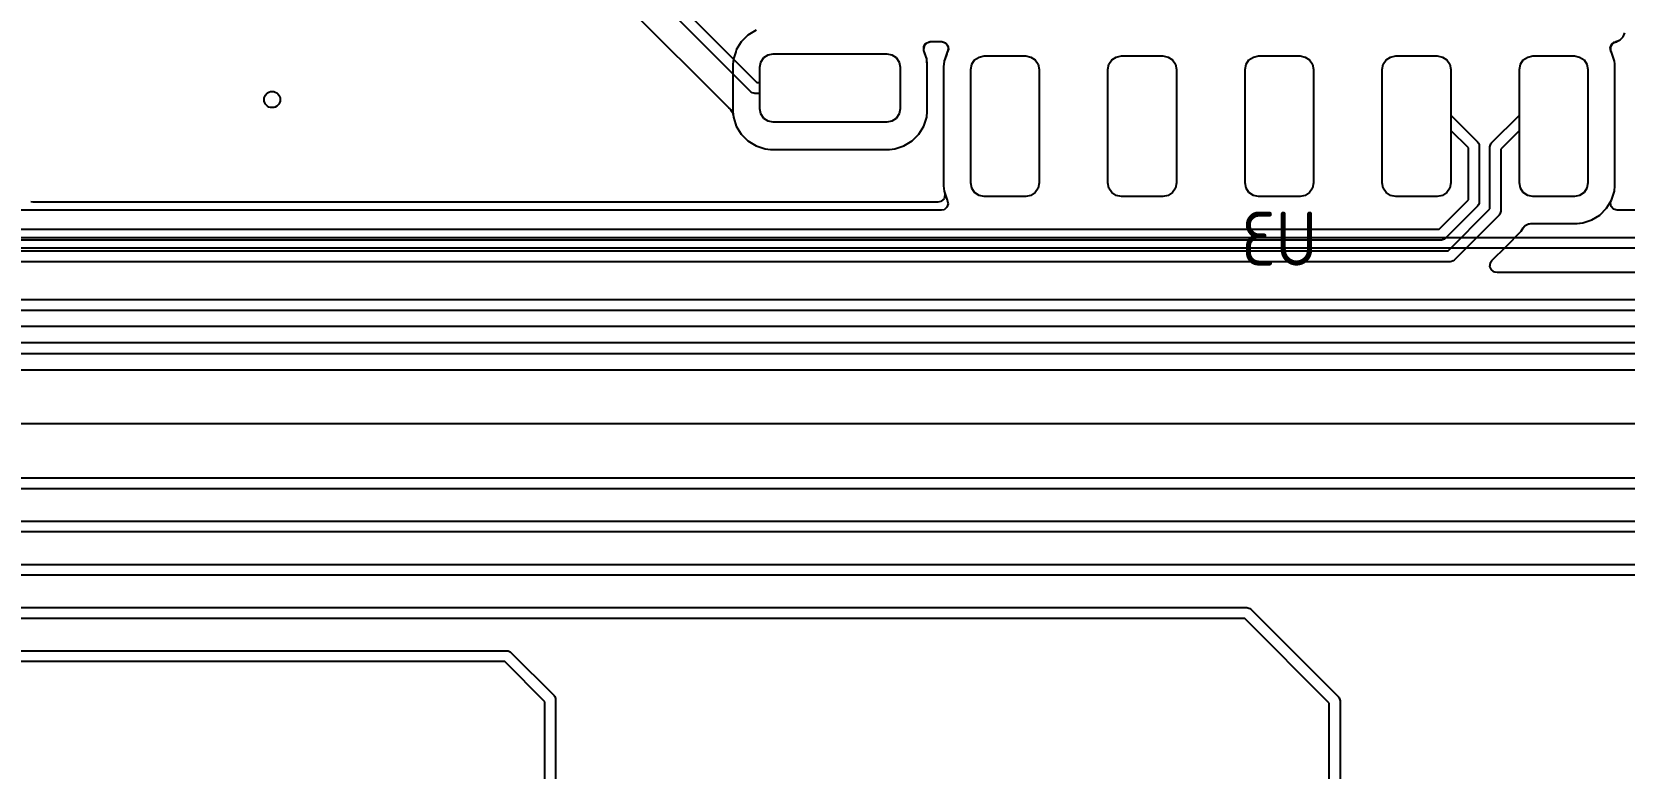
# Model space of a CAD drawing. Header units: millimetres. Extents: x 45 to 545, y -265 to -129.
# Drawn here: x 444.9 to 474.39, y -163.47 to -149.85 of the extents above; entities that cross this region are included whole.
import ezdxf
from ezdxf.enums import TextEntityAlignment as Align

# ---------------------------------------------------------------- set-up
doc = ezdxf.new("R2010")
doc.units = ezdxf.units.MM
for name, color, linetype, true_color in [('B.Cu', 151, 'CONTINUOUS', 0x6fccdb), ('B.Silkscreen', 203, 'CONTINUOUS', 0x8864cb), ('F.Cu', 241, 'CONTINUOUS', 0xe27299)]:
    doc.layers.add(name, color=color, linetype=linetype, true_color=true_color)
doc.styles.add('KICAD', font='isocp.shx')

msp = doc.modelspace()

# ---------------------------------------------------------------- linework, layer by layer
at = {"layer": 'B.Cu', "linetype": 'CONTINUOUS'}
for p, q in [((458.037289, -150.032632), (457.945187, -150.181953)), ((458.161342, -149.908579), (458.037289, -150.032632)), ((458.310663, -149.816477), (458.161342, -149.908579)), ((461.415576, -150.121677), (461.451308, -150.061635)), ((461.451308, -150.061635), (461.513828, -150.030442)), ((461.513828, -150.030442), (461.535684, -150.028501)), ((461.535684, -150.028501), (461.749008, -150.028501)), ((461.749008, -150.028501), (461.816047, -150.048186)), ((461.816047, -150.048186), (461.861802, -150.10099)), ((474.147934, -150.083544), (474.201576, -150.038773)), ((474.201576, -150.038773), (474.228366, -150.033204)), ((474.227905, -150.030883), (474.239878, -150.028501)), ((474.228366, -150.033204), (474.227905, -150.030883)), ((474.239878, -150.028501), (474.239882, -150.028501)), ((474.239882, -150.028501), (474.313574, -149.997977)), ((474.313574, -149.997977), (474.369976, -149.941575)), ((474.369976, -149.941575), (474.4005, -149.867883)), ((457.89, -150.348494), (457.8795, -150.451273)), ((457.890001, -150.348494), (457.89, -150.348494)), ((457.933375, -150.2176), (457.890001, -150.348493)), ((457.890001, -150.348493), (457.890001, -150.348494)), ((457.945185, -150.181958), (457.933375, -150.2176)), ((457.945187, -150.181953), (457.945185, -150.181958)), ((458.39903, -150.405619), (458.453223, -150.324513)), ((458.453223, -150.324513), (458.534329, -150.27032)), ((458.534329, -150.27032), (458.63, -150.25129)), ((458.63, -150.25129), (460.73, -150.25129)), ((460.73, -150.25129), (460.825671, -150.27032)), ((460.825671, -150.27032), (460.906777, -150.324513)), ((460.906777, -150.324513), (460.96097, -150.405619)), ((461.417978, -150.191505), (461.415576, -150.121677)), ((461.469998, -150.34849), (461.417978, -150.191505)), ((461.469999, -150.348493), (461.469998, -150.34849)), ((461.474932, -150.396789), (461.469999, -150.348493)), ((461.850186, -150.224667), (461.795001, -150.391204)), ((461.854547, -150.217595), (461.850186, -150.224667)), ((461.871746, -150.170148), (461.854547, -150.217595)), ((461.861802, -150.10099), (461.871746, -150.170148)), ((462.30403, -150.44833), (462.358223, -150.367224)), ((462.358223, -150.367224), (462.439329, -150.313031)), ((462.439329, -150.313031), (462.535, -150.294001)), ((462.535, -150.294001), (463.305, -150.294001)), ((463.305, -150.294001), (463.400671, -150.313031)), ((463.400671, -150.313031), (463.481777, -150.367224)), ((463.481777, -150.367224), (463.53597, -150.44833)), ((464.84403, -150.44833), (464.898223, -150.367224)), ((464.898223, -150.367224), (464.979329, -150.313031)), ((464.979329, -150.313031), (465.075, -150.294001)), ((465.075, -150.294001), (465.845, -150.294001)), ((465.845, -150.294001), (465.940671, -150.313031)), ((465.940671, -150.313031), (466.021777, -150.367224)), ((466.021777, -150.367224), (466.07597, -150.44833)), ((467.38403, -150.44833), (467.438223, -150.367224)), ((467.438223, -150.367224), (467.519329, -150.313031)), ((467.519329, -150.313031), (467.615, -150.294001)), ((467.615, -150.294001), (468.385, -150.294001)), ((468.385, -150.294001), (468.480671, -150.313031)), ((468.480671, -150.313031), (468.561777, -150.367224)), ((468.561777, -150.367224), (468.61597, -150.44833)), ((469.92403, -150.44833), (469.978223, -150.367224)), ((469.978223, -150.367224), (470.059329, -150.313031)), ((470.059329, -150.313031), (470.155, -150.294001)), ((470.155, -150.294001), (470.925, -150.294001)), ((470.925, -150.294001), (471.020671, -150.313031)), ((471.020671, -150.313031), (471.101777, -150.367224)), ((471.101777, -150.367224), (471.15597, -150.44833)), ((472.46403, -150.44833), (472.518223, -150.367224)), ((472.518223, -150.367224), (472.599329, -150.313031)), ((472.599329, -150.313031), (472.695, -150.294001)), ((472.695, -150.294001), (473.465, -150.294001)), ((473.465, -150.294001), (473.560671, -150.313031)), ((473.560671, -150.313031), (473.641777, -150.367224)), ((473.641777, -150.367224), (473.69597, -150.44833)), ((474.127013, -150.150207), (474.147934, -150.083544)), ((474.145453, -150.217596), (474.127013, -150.150207)), ((474.149814, -150.224667), (474.145453, -150.217596)), ((474.204999, -150.391204), (474.149814, -150.224667)), ((457.8795, -150.451273), (457.8795, -151.321291)), ((458.38, -150.50129), (458.39903, -150.405619)), ((458.38, -151.27129), (458.38, -150.50129)), ((460.96097, -150.405619), (460.98, -150.50129)), ((460.98, -150.50129), (460.98, -151.27129)), ((461.480499, -150.451282), (461.474932, -150.396789)), ((461.4805, -151.321299), (461.480499, -150.451282)), ((461.795, -150.391205), (461.7845, -150.493984)), ((461.7845, -150.493984), (461.7845, -152.694002)), ((461.795001, -150.391205), (461.795, -150.391205)), ((461.795001, -150.391204), (461.795001, -150.391205)), ((462.285, -150.544001), (462.30403, -150.44833)), ((462.285, -152.644001), (462.285, -150.544001)), ((463.53597, -150.44833), (463.555, -150.544001)), ((463.555, -150.544001), (463.555, -152.644001)), ((464.825, -150.544001), (464.84403, -150.44833)), ((464.825, -152.644001), (464.825, -150.544001)), ((466.07597, -150.44833), (466.095, -150.544001)), ((466.095, -150.544001), (466.095, -152.644001)), ((467.365, -150.544001), (467.38403, -150.44833)), ((467.365, -152.644001), (467.365, -150.544001)), ((468.61597, -150.44833), (468.635, -150.544001)), ((468.635, -150.544001), (468.635, -152.644001)), ((469.905, -150.544001), (469.92403, -150.44833)), ((469.905, -152.644001), (469.905, -150.544001)), ((471.15597, -150.44833), (471.175, -150.544001)), ((471.175, -150.544001), (471.175, -152.644001)), ((472.445, -150.544001), (472.46403, -150.44833)), ((472.445, -152.644001), (472.445, -150.544001)), ((473.69597, -150.44833), (473.715, -150.544001)), ((473.715, -150.544001), (473.715, -152.644001)), ((474.210069, -150.440837), (474.204999, -150.391204)), ((474.211135, -150.451273), (474.210069, -150.440837)), ((474.212101, -150.460725), (474.211135, -150.451273)), ((474.215498, -150.493981), (474.212101, -150.460725)), ((474.215499, -150.493993), (474.215498, -150.493981)), ((474.2155, -152.69401), (474.215499, -150.493993)), ((457.8795, -151.321291), (457.879501, -151.321309)), ((457.879501, -151.321309), (457.89, -151.424086)), ((457.89, -151.424086), (457.890001, -151.424089)), ((457.890001, -151.424089), (457.93189, -151.550499)), ((457.93189, -151.550499), (457.945186, -151.590624)), ((458.39903, -151.366961), (458.38, -151.27129)), ((458.453223, -151.448067), (458.39903, -151.366961)), ((458.534329, -151.50226), (458.453223, -151.448067)), ((458.63, -151.52129), (458.534329, -151.50226)), ((460.73, -151.52129), (458.63, -151.52129)), ((460.825671, -151.50226), (460.73, -151.52129)), ((460.906777, -151.448067), (460.825671, -151.50226)), ((460.96097, -151.366961), (460.906777, -151.448067)), ((460.98, -151.27129), (460.96097, -151.366961)), ((461.414814, -151.590624), (461.469999, -151.424087)), ((461.469999, -151.424087), (461.4805, -151.321299)), ((457.945186, -151.590624), (458.037288, -151.739946)), ((458.037288, -151.739946), (458.161344, -151.864002)), ((461.198656, -151.864002), (461.322712, -151.739946)), ((461.322712, -151.739946), (461.414814, -151.590624)), ((458.161344, -151.864002), (458.310666, -151.956104)), ((458.310666, -151.956104), (458.477203, -152.011289)), ((458.477203, -152.011289), (458.579991, -152.02179)), ((458.579991, -152.02179), (460.780008, -152.021789)), ((460.780008, -152.021789), (460.882797, -152.011289)), ((460.882797, -152.011289), (461.049334, -151.956104)), ((461.049334, -151.956104), (461.198656, -151.864002)), ((461.7845, -152.694002), (461.784501, -152.694019)), ((461.784501, -152.694019), (461.795, -152.796797)), ((462.30403, -152.739672), (462.285, -152.644001)), ((463.555, -152.644001), (463.53597, -152.739672)), ((464.84403, -152.739672), (464.825, -152.644001)), ((466.095, -152.644001), (466.07597, -152.739672)), ((467.38403, -152.739672), (467.365, -152.644001)), ((468.635, -152.644001), (468.61597, -152.739672)), ((469.92403, -152.739672), (469.905, -152.644001)), ((471.175, -152.644001), (471.15597, -152.739672)), ((472.46403, -152.739672), (472.445, -152.644001)), ((473.715, -152.644001), (473.69597, -152.739672)), ((474.204999, -152.796798), (474.2155, -152.69401)), ((461.795, -152.796797), (461.795001, -152.7968)), ((461.795001, -152.7968), (461.850185, -152.963332)), ((461.850185, -152.963332), (461.85324, -152.969883)), ((461.85324, -152.969883), (461.851228, -152.97082)), ((461.851228, -152.97082), (461.866818, -153.027796)), ((462.358223, -152.820778), (462.30403, -152.739672)), ((462.439329, -152.874971), (462.358223, -152.820778)), ((462.535, -152.894001), (462.439329, -152.874971)), ((463.305, -152.894001), (462.535, -152.894001)), ((463.400671, -152.874971), (463.305, -152.894001)), ((463.481777, -152.820778), (463.400671, -152.874971)), ((463.53597, -152.739672), (463.481777, -152.820778)), ((464.898223, -152.820778), (464.84403, -152.739672)), ((464.979329, -152.874971), (464.898223, -152.820778)), ((465.075, -152.894001), (464.979329, -152.874971)), ((465.845, -152.894001), (465.075, -152.894001)), ((465.940671, -152.874971), (465.845, -152.894001)), ((466.021777, -152.820778), (465.940671, -152.874971)), ((466.07597, -152.739672), (466.021777, -152.820778)), ((467.438223, -152.820778), (467.38403, -152.739672)), ((467.519329, -152.874971), (467.438223, -152.820778)), ((467.615, -152.894001), (467.519329, -152.874971)), ((468.385, -152.894001), (467.615, -152.894001)), ((468.480671, -152.874971), (468.385, -152.894001)), ((468.561777, -152.820778), (468.480671, -152.874971)), ((468.61597, -152.739672), (468.561777, -152.820778)), ((469.978223, -152.820778), (469.92403, -152.739672)), ((470.059329, -152.874971), (469.978223, -152.820778)), ((470.155, -152.894001), (470.059329, -152.874971)), ((470.925, -152.894001), (470.155, -152.894001)), ((471.020671, -152.874971), (470.925, -152.894001)), ((471.101777, -152.820778), (471.020671, -152.874971)), ((471.15597, -152.739672), (471.101777, -152.820778)), ((472.518223, -152.820778), (472.46403, -152.739672)), ((472.599329, -152.874971), (472.518223, -152.820778)), ((472.695, -152.894001), (472.599329, -152.874971)), ((473.465, -152.894001), (472.695, -152.894001)), ((473.560671, -152.874971), (473.465, -152.894001)), ((473.641777, -152.820778), (473.560671, -152.874971)), ((473.69597, -152.739672), (473.641777, -152.820778)), ((474.134423, -153.007853), (474.147979, -152.970451)), ((474.144367, -153.077011), (474.134423, -153.007853)), ((474.14676, -152.969883), (474.149808, -152.963344)), ((474.147979, -152.970451), (474.14676, -152.969883)), ((474.149808, -152.963344), (474.149814, -152.963335)), ((474.149814, -152.963335), (474.204999, -152.796798)), ((461.742839, -153.1495), (442.250097, -153.1495)), ((461.792253, -153.139229), (461.742839, -153.1495)), ((461.845895, -153.09446), (461.792253, -153.139229)), ((461.866818, -153.027796), (461.845895, -153.09446)), ((474.190122, -153.129815), (474.144367, -153.077011)), ((474.257161, -153.1495), (474.190122, -153.129815)), ((478.620234, -153.1495), (474.257161, -153.1495)), ((478.918869, -153.85), (441.95, -153.85)), ((441.991422, -153.65), (478.918869, -153.65)), ((439.162132, -155), (484.187868, -155)), ((484.25, -155.3), (439.1, -155.3)), ((439.035931, -155.8005), (484.314071, -155.8005)), ((510.5, -157.1), (431.951229, -157.1)), ((508.458578, -158.3), (431.825, -158.3)), ((431.866421, -158.1), (508.5, -158.1)), ((430.966422, -158.9), (494.8, -158.9)), ((494.758578, -159.1), (430.925, -159.1)), ((430.091421, -159.7), (481.1, -159.7)), ((481.058578, -159.9), (430.05, -159.9)), ((429.216421, -160.5), (467.4, -160.5)), ((467.4, -160.5), (467.419509, -160.501921)), ((467.419509, -160.501921), (467.455557, -160.516853)), ((467.455557, -160.516853), (467.470711, -160.529289)), ((467.470711, -160.529289), (469.095711, -162.154289)), ((467.358578, -160.7), (429.175, -160.7)), ((468.925, -162.266422), (467.358578, -160.7)), ((453.658578, -161.5), (428.275, -161.5)), ((428.316421, -161.3), (453.7, -161.3)), ((454.4, -162.241422), (453.658578, -161.5)), ((453.7, -161.3), (453.719509, -161.301921)), ((453.719509, -161.301921), (453.755557, -161.316853)), ((453.755557, -161.316853), (453.770711, -161.329289)), ((453.770711, -161.329289), (454.570711, -162.129289)), ((454.570711, -162.129289), (454.583146, -162.144442)), ((454.583146, -162.144442), (454.583147, -162.144443)), ((454.583147, -162.144443), (454.598079, -162.180491)), ((469.095711, -162.154289), (469.108147, -162.169443)), ((454.4, -164.218869), (454.4, -162.241422)), ((454.598079, -162.180491), (454.6, -162.2)), ((454.6, -162.2), (454.6, -164.218869)), ((468.925, -205.4), (468.925, -162.266422)), ((469.108147, -162.169443), (469.123079, -162.205491)), ((469.123079, -162.205491), (469.125, -162.225)), ((469.125, -162.225), (469.125, -205.358578))]:
    msp.add_line(p, q, dxfattribs=at)
at = {"layer": 'B.Cu'}
msp.add_circle((449.35, -151.1), 0.15, dxfattribs=at)
at = {"layer": 'F.Cu', "linetype": 'CONTINUOUS'}
for p, q in [((458.215579, -150.957), (456.108578, -148.85)), ((456.220711, -148.679289), (458.327711, -150.78629)), ((455.944995, -149.39423), (457.800411, -151.249646)), ((461.434252, -150.092146), (461.485444, -150.044603)), ((461.485444, -150.044603), (461.491589, -150.041537)), ((461.491589, -150.041537), (461.546933, -150.028501)), ((461.546933, -150.028501), (461.731178, -150.028501)), ((461.731178, -150.028501), (461.76611, -150.033522)), ((461.76611, -150.033522), (461.779429, -150.037433)), ((461.779429, -150.037433), (461.838207, -150.075207)), ((461.838207, -150.075207), (461.867233, -150.138762)), ((474.138378, -150.117158), (474.177231, -150.059091)), ((474.177231, -150.059091), (474.177873, -150.058555)), ((474.177873, -150.058555), (474.231964, -150.032456)), ((474.231964, -150.032456), (474.247144, -150.0293)), ((474.247144, -150.0293), (474.252959, -150.023655)), ((474.252959, -150.023655), (474.257364, -150.022764)), ((474.257364, -150.022764), (474.260801, -150.019868)), ((474.260801, -150.019868), (474.2632, -150.018842)), ((474.2632, -150.018842), (474.313574, -149.997977)), ((474.313574, -149.997977), (474.369976, -149.941575)), ((474.369976, -149.941575), (474.4005, -149.867883)), ((458.39903, -150.405619), (458.453223, -150.324513)), ((458.453223, -150.324513), (458.534329, -150.27032)), ((458.534329, -150.27032), (458.63, -150.25129)), ((458.63, -150.25129), (460.73, -150.25129)), ((460.73, -150.25129), (460.825671, -150.27032)), ((460.825671, -150.27032), (460.906777, -150.324513)), ((460.906777, -150.324513), (460.96097, -150.405619)), ((461.416888, -150.159823), (461.434252, -150.092146)), ((461.417366, -150.173695), (461.416888, -150.159823)), ((461.423585, -150.208428), (461.417366, -150.173695)), ((461.4597, -150.317413), (461.423585, -150.208428)), ((461.469929, -150.348282), (461.4597, -150.317413)), ((461.469964, -150.348333), (461.469929, -150.348282)), ((461.469995, -150.348479), (461.469964, -150.348333)), ((461.469996, -150.348485), (461.469995, -150.348479)), ((461.469998, -150.34849), (461.469996, -150.348485)), ((461.47, -150.348501), (461.469998, -150.34849)), ((461.475002, -150.397477), (461.47, -150.348501)), ((461.805299, -150.360124), (461.796852, -150.373068)), ((461.841174, -150.251863), (461.805299, -150.360124)), ((461.849223, -150.227569), (461.841174, -150.251863)), ((461.850181, -150.224677), (461.849223, -150.227569)), ((461.850189, -150.224659), (461.850181, -150.224677)), ((461.850195, -150.224646), (461.850189, -150.224659)), ((461.850504, -150.224093), (461.850195, -150.224646)), ((461.850829, -150.223378), (461.850504, -150.224093)), ((461.851422, -150.222194), (461.850829, -150.223378)), ((461.858729, -150.206057), (461.851379, -150.222172)), ((461.851379, -150.222172), (461.851422, -150.222194)), ((461.861165, -150.199338), (461.858729, -150.206057)), ((461.867333, -150.139459), (461.861165, -150.199338)), ((461.867233, -150.138762), (461.867238, -150.138797)), ((461.867238, -150.138797), (461.867333, -150.139459)), ((462.30403, -150.44833), (462.358223, -150.367224)), ((462.358223, -150.367224), (462.439329, -150.313031)), ((462.439329, -150.313031), (462.535, -150.294001)), ((462.535, -150.294001), (463.305, -150.294001)), ((463.305, -150.294001), (463.400671, -150.313031)), ((463.400671, -150.313031), (463.481777, -150.367224)), ((463.481777, -150.367224), (463.53597, -150.44833)), ((464.84403, -150.44833), (464.898223, -150.367224)), ((464.898223, -150.367224), (464.979329, -150.313031)), ((464.979329, -150.313031), (465.075, -150.294001)), ((465.075, -150.294001), (465.845, -150.294001)), ((465.845, -150.294001), (465.940671, -150.313031)), ((465.940671, -150.313031), (466.021777, -150.367224)), ((466.021777, -150.367224), (466.07597, -150.44833)), ((467.38403, -150.44833), (467.438223, -150.367224)), ((467.438223, -150.367224), (467.519329, -150.313031)), ((467.519329, -150.313031), (467.615, -150.294001)), ((467.615, -150.294001), (468.385, -150.294001)), ((468.385, -150.294001), (468.480671, -150.313031)), ((468.480671, -150.313031), (468.561777, -150.367224)), ((468.561777, -150.367224), (468.61597, -150.44833)), ((469.92403, -150.44833), (469.978223, -150.367224)), ((469.978223, -150.367224), (470.059329, -150.313031)), ((470.059329, -150.313031), (470.155, -150.294001)), ((470.155, -150.294001), (470.925, -150.294001)), ((470.925, -150.294001), (471.020671, -150.313031)), ((471.020671, -150.313031), (471.101777, -150.367224)), ((471.101777, -150.367224), (471.15597, -150.44833)), ((472.46403, -150.44833), (472.518223, -150.367224)), ((472.518223, -150.367224), (472.599329, -150.313031)), ((472.599329, -150.313031), (472.695, -150.294001)), ((472.695, -150.294001), (473.465, -150.294001)), ((473.465, -150.294001), (473.560671, -150.313031)), ((473.560671, -150.313031), (473.641777, -150.367224)), ((473.641777, -150.367224), (473.69597, -150.44833)), ((474.137085, -150.187015), (474.138378, -150.117158)), ((474.138632, -150.192669), (474.137085, -150.187015)), ((474.141166, -150.20193), (474.138632, -150.192669)), ((474.148388, -150.221608), (474.141166, -150.20193)), ((474.149813, -150.224664), (474.148388, -150.221608)), ((474.204997, -150.391196), (474.149813, -150.224664)), ((458.38, -150.50129), (458.39903, -150.405619)), ((458.38, -150.78629), (458.38, -150.50129)), ((460.96097, -150.405619), (460.98, -150.50129)), ((460.98, -150.50129), (460.98, -151.27129)), ((461.476842, -150.415486), (461.475002, -150.397477)), ((461.480499, -150.451282), (461.476842, -150.415486)), ((461.4805, -151.321299), (461.480499, -150.451282)), ((461.794359, -150.397477), (461.7845, -150.493974)), ((461.7845, -150.493974), (461.7845, -150.493982)), ((461.7845, -150.493982), (461.7845, -150.493984)), ((461.7845, -150.493984), (461.7845, -152.694002)), ((461.794542, -150.393882), (461.794359, -150.397477)), ((461.795365, -150.387631), (461.794542, -150.393882)), ((461.796852, -150.373068), (461.795365, -150.387631)), ((462.285, -150.544001), (462.30403, -150.44833)), ((462.285, -152.644001), (462.285, -150.544001)), ((463.53597, -150.44833), (463.555, -150.544001)), ((463.555, -150.544001), (463.555, -152.644001)), ((464.825, -150.544001), (464.84403, -150.44833)), ((464.825, -152.644001), (464.825, -150.544001)), ((466.07597, -150.44833), (466.095, -150.544001)), ((466.095, -150.544001), (466.095, -152.644001)), ((467.365, -150.544001), (467.38403, -150.44833)), ((467.365, -152.644001), (467.365, -150.544001)), ((468.61597, -150.44833), (468.635, -150.544001)), ((468.635, -150.544001), (468.635, -152.644001)), ((469.905, -150.544001), (469.92403, -150.44833)), ((469.905, -152.644001), (469.905, -150.544001)), ((471.15597, -150.44833), (471.175, -150.544001)), ((471.175, -150.544001), (471.175, -151.387579)), ((472.445, -150.544001), (472.46403, -150.44833)), ((472.445, -151.387579), (472.445, -150.544001)), ((473.69597, -150.44833), (473.715, -150.544001)), ((473.715, -150.544001), (473.715, -152.644001)), ((474.204998, -150.391201), (474.204997, -150.391196)), ((474.204999, -150.391204), (474.204998, -150.391201)), ((474.209728, -150.4375), (474.204999, -150.391204)), ((474.211134, -150.451263), (474.209728, -150.4375)), ((474.212101, -150.460725), (474.211134, -150.451263)), ((474.214576, -150.484955), (474.212101, -150.460725)), ((474.215499, -150.493993), (474.214576, -150.484955)), ((474.2155, -152.69401), (474.215499, -150.493993)), ((458.230732, -150.969437), (458.215579, -150.957)), ((458.327711, -150.78629), (458.38, -150.78629)), ((457.800411, -151.249646), (457.800502, -151.249739)), ((457.800502, -151.249739), (457.801449, -151.250686)), ((457.801449, -151.250686), (457.80145, -151.250687)), ((457.80145, -151.250687), (457.823908, -151.273145)), ((458.239641, -150.973127), (458.230732, -150.969437)), ((458.266781, -150.984369), (458.239641, -150.973127)), ((458.28629, -150.98629), (458.266781, -150.984369)), ((458.38, -150.98629), (458.28629, -150.98629)), ((458.38, -151.27129), (458.38, -150.98629)), ((457.823908, -151.273145), (457.836545, -151.285781)), ((457.836545, -151.285781), (457.857695, -151.314033)), ((457.857695, -151.314033), (457.871619, -151.339531)), ((457.871619, -151.339531), (457.886147, -151.38636)), ((457.886147, -151.38636), (457.89, -151.424085)), ((457.89, -151.424085), (457.890001, -151.424088)), ((457.890001, -151.424088), (457.932341, -151.55186)), ((458.39903, -151.366961), (458.38, -151.27129)), ((458.453223, -151.448067), (458.39903, -151.366961)), ((458.534329, -151.50226), (458.453223, -151.448067)), ((458.63, -151.52129), (458.534329, -151.50226)), ((460.73, -151.52129), (458.63, -151.52129)), ((460.825671, -151.50226), (460.73, -151.52129)), ((460.906777, -151.448067), (460.825671, -151.50226)), ((460.96097, -151.366961), (460.906777, -151.448067)), ((460.98, -151.27129), (460.96097, -151.366961)), ((461.414814, -151.590624), (461.469999, -151.424087)), ((461.469999, -151.424087), (461.4805, -151.321299)), ((471.175, -151.387579), (471.67071, -151.88329)), ((471.929289, -151.90329), (472.445, -151.387579)), ((457.932341, -151.55186), (457.945186, -151.590624)), ((457.945186, -151.590624), (458.037288, -151.739946)), ((458.037288, -151.739946), (458.161344, -151.864002)), ((461.198656, -151.864002), (461.322712, -151.739946)), ((461.322712, -151.739946), (461.414814, -151.590624)), ((471.5, -151.995422), (471.175, -151.670422)), ((471.175, -151.670422), (471.175, -152.644001)), ((472.445, -151.670422), (472.1, -152.015422)), ((472.445, -152.644001), (472.445, -151.670422)), ((458.161344, -151.864002), (458.310666, -151.956104)), ((458.310666, -151.956104), (458.477203, -152.011289)), ((458.477203, -152.011289), (458.579991, -152.02179)), ((458.579991, -152.02179), (460.780008, -152.021789)), ((460.780008, -152.021789), (460.882797, -152.011289)), ((460.882797, -152.011289), (461.049334, -151.956104)), ((461.049334, -151.956104), (461.198656, -151.864002)), ((471.5, -152.958578), (471.5, -151.995422)), ((471.67071, -151.88329), (471.683147, -151.898443)), ((471.683147, -151.898443), (471.686044, -151.905438)), ((471.686044, -151.905438), (471.698079, -151.934492)), ((471.698079, -151.934492), (471.7, -151.954001)), ((471.7, -151.954001), (471.7, -153)), ((471.9, -151.974001), (471.901921, -151.954492)), ((471.9, -153.124263), (471.9, -151.974001)), ((471.901921, -151.954492), (471.916853, -151.918444)), ((471.916853, -151.918444), (471.929289, -151.90329)), ((472.1, -152.015422), (472.1, -153.165685)), ((461.7845, -152.694002), (461.784501, -152.694019)), ((461.784501, -152.694019), (461.784502, -152.694028)), ((461.784502, -152.694028), (461.794999, -152.796796)), ((462.30403, -152.739672), (462.285, -152.644001)), ((463.555, -152.644001), (463.53597, -152.739672)), ((464.84403, -152.739672), (464.825, -152.644001)), ((466.095, -152.644001), (466.07597, -152.739672)), ((467.38403, -152.739672), (467.365, -152.644001)), ((468.635, -152.644001), (468.61597, -152.739672)), ((469.92403, -152.739672), (469.905, -152.644001)), ((471.175, -152.644001), (471.15597, -152.739672)), ((472.46403, -152.739672), (472.445, -152.644001)), ((473.715, -152.644001), (473.69597, -152.739672)), ((474.204999, -152.796798), (474.2155, -152.69401)), ((444.917927, -152.9995), (444.882991, -152.994477)), ((461.679198, -152.9995), (444.917927, -152.9995)), ((461.734558, -152.986456), (461.679198, -152.9995)), ((461.740677, -152.983403), (461.734558, -152.986456)), ((461.791875, -152.935862), (461.740677, -152.983403)), ((461.809244, -152.868185), (461.791875, -152.935862)), ((461.794999, -152.796796), (461.802547, -152.819574)), ((461.802547, -152.819574), (461.808767, -152.854314)), ((461.808767, -152.854314), (461.809244, -152.868185)), ((462.358223, -152.820778), (462.30403, -152.739672)), ((462.439329, -152.874971), (462.358223, -152.820778)), ((462.535, -152.894001), (462.439329, -152.874971)), ((463.305, -152.894001), (462.535, -152.894001)), ((463.400671, -152.874971), (463.305, -152.894001)), ((463.481777, -152.820778), (463.400671, -152.874971)), ((463.53597, -152.739672), (463.481777, -152.820778)), ((464.898223, -152.820778), (464.84403, -152.739672)), ((464.979329, -152.874971), (464.898223, -152.820778)), ((465.075, -152.894001), (464.979329, -152.874971)), ((465.845, -152.894001), (465.075, -152.894001)), ((465.940671, -152.874971), (465.845, -152.894001)), ((466.021777, -152.820778), (465.940671, -152.874971)), ((466.07597, -152.739672), (466.021777, -152.820778)), ((467.438223, -152.820778), (467.38403, -152.739672)), ((467.519329, -152.874971), (467.438223, -152.820778)), ((467.615, -152.894001), (467.519329, -152.874971)), ((468.385, -152.894001), (467.615, -152.894001)), ((468.480671, -152.874971), (468.385, -152.894001)), ((468.561777, -152.820778), (468.480671, -152.874971)), ((468.61597, -152.739672), (468.561777, -152.820778)), ((469.978223, -152.820778), (469.92403, -152.739672)), ((470.059329, -152.874971), (469.978223, -152.820778)), ((470.155, -152.894001), (470.059329, -152.874971)), ((470.925, -152.894001), (470.155, -152.894001)), ((471.020671, -152.874971), (470.925, -152.894001)), ((470.958578, -153.5), (471.5, -152.958578)), ((471.101777, -152.820778), (471.020671, -152.874971)), ((471.15597, -152.739672), (471.101777, -152.820778)), ((471.698079, -153.019509), (471.686366, -153.047785)), ((471.7, -153), (471.698079, -153.019509)), ((472.518223, -152.820778), (472.46403, -152.739672)), ((472.599329, -152.874971), (472.518223, -152.820778)), ((472.695, -152.894001), (472.599329, -152.874971)), ((473.465, -152.894001), (472.695, -152.894001)), ((473.560671, -152.874971), (473.465, -152.894001)), ((473.641777, -152.820778), (473.560671, -152.874971)), ((473.69597, -152.739672), (473.641777, -152.820778)), ((474.057712, -153.112657), (474.149814, -152.963335)), ((474.149814, -152.963335), (474.204999, -152.796798)), ((471.670711, -153.070711), (471.070711, -153.670711)), ((471.124264, -153.9), (471.9, -153.124263)), ((472.070711, -153.236396), (471.236397, -154.070711)), ((471.683147, -153.055557), (471.670711, -153.070711)), ((471.686366, -153.047785), (471.683147, -153.055557)), ((472.083147, -153.221242), (472.070711, -153.236396)), ((472.098079, -153.185194), (472.083147, -153.221242)), ((472.1, -153.165685), (472.098079, -153.185194)), ((473.784334, -153.328815), (473.933656, -153.236713)), ((473.933656, -153.236713), (474.057712, -153.112657)), ((444.641422, -153.5), (470.958578, -153.5)), ((472.198452, -153.816469), (472.48052, -153.534401)), ((472.48052, -153.534401), (472.516903, -153.471382)), ((472.516903, -153.471382), (472.538715, -153.443643)), ((472.538715, -153.443643), (472.55003, -153.432853)), ((472.55003, -153.432853), (472.612127, -153.400837)), ((472.612127, -153.400837), (472.633376, -153.396741)), ((472.633376, -153.396741), (472.656828, -153.3945)), ((472.656828, -153.3945), (473.515008, -153.3945)), ((473.515008, -153.3945), (473.515059, -153.3945)), ((473.515059, -153.3945), (473.515225, -153.39449)), ((473.515225, -153.39449), (473.516331, -153.394364)), ((473.516331, -153.394364), (473.561459, -153.389754)), ((473.561459, -153.389754), (473.571303, -153.388749)), ((473.571303, -153.388748), (473.617797, -153.384)), ((473.571303, -153.388749), (473.571303, -153.388748)), ((473.617797, -153.384), (473.784334, -153.328815)), ((435.341422, -153.9), (471.124264, -153.9)), ((471, -153.7), (444.6, -153.7)), ((471.019509, -153.698079), (471, -153.7)), ((471.055557, -153.683147), (471.019509, -153.698079)), ((471.070711, -153.670711), (471.055557, -153.683147)), ((471.93726, -154.07766), (472.198452, -153.816469)), ((471.165686, -154.1), (435.3, -154.1)), ((471.185195, -154.098079), (471.165686, -154.1)), ((471.221243, -154.083147), (471.185195, -154.098079)), ((471.236397, -154.070711), (471.221243, -154.083147)), ((471.899021, -154.18996), (471.908961, -154.120811)), ((471.928046, -154.253516), (471.899021, -154.18996)), ((471.908961, -154.120811), (471.912151, -154.113824)), ((471.912151, -154.113824), (471.93726, -154.07766)), ((471.986824, -154.29129), (471.928046, -154.253516)), ((471.997678, -154.294477), (471.986824, -154.29129)), ((472.032613, -154.2995), (471.997678, -154.294477)), ((478.365731, -154.2995), (472.032613, -154.2995)), ((432.465685, -154.8), (481.009314, -154.8)), ((481.175, -155.6), (432.3, -155.6)), ((432.211303, -156.1005), (481.263693, -156.1005)), ((510.5, -157.1), (431.969059, -157.1))]:
    msp.add_line(p, q, dxfattribs=at)
at = {"layer": 'F.Cu'}
msp.add_circle((449.35, -151.1), 0.15, dxfattribs=at)

# ---------------------------------------------------------------- texts
at = {"layer": 'B.Silkscreen', "style": 'KICAD', "text_generation_flag": 2}
msp.add_text('U3', height=1, dxfattribs=at).set_placement((468, -153.67629), align=Align.MIDDLE_CENTER)

doc.saveas('drawing.dxf')
